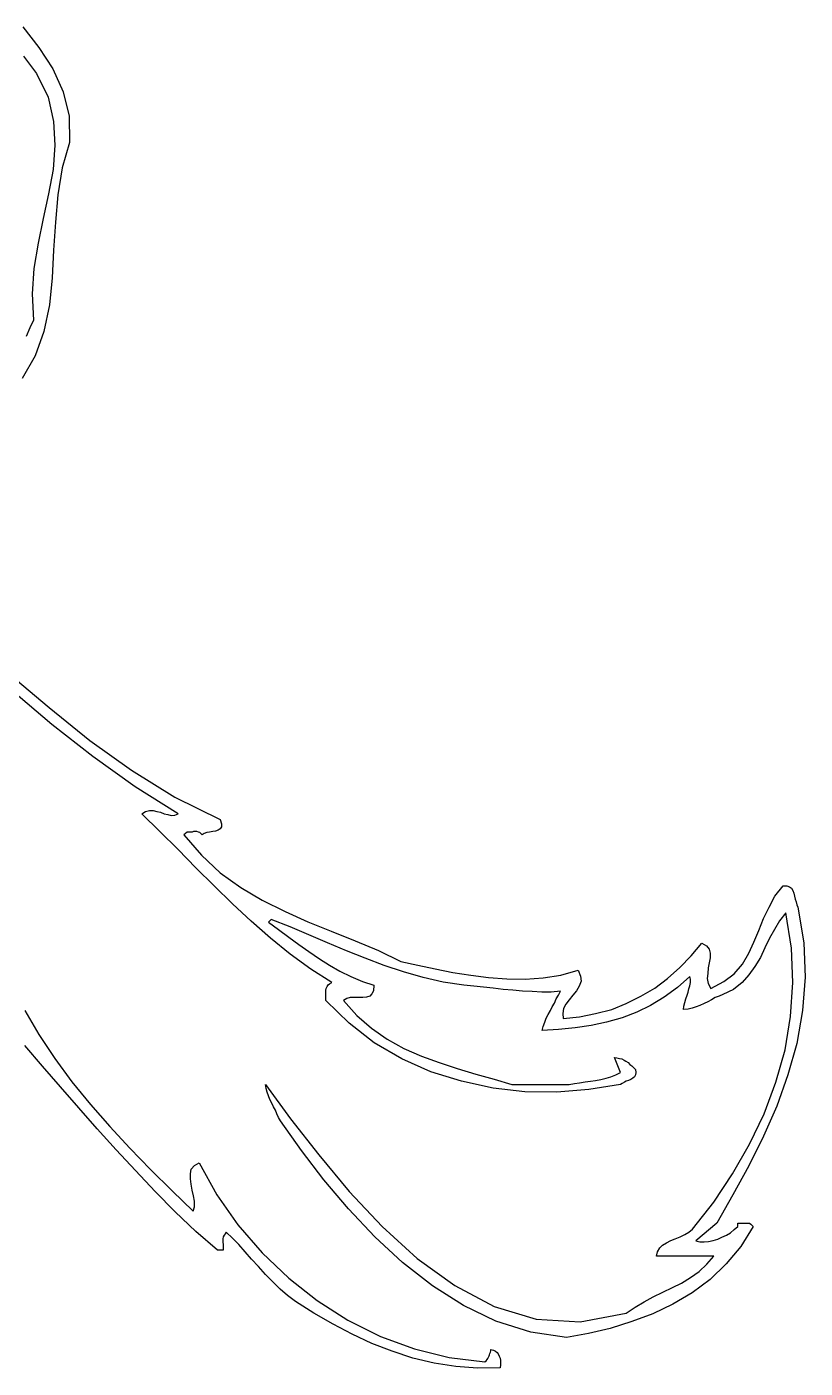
# Model space of a CAD drawing. Extents: x 0.04 to 9.09, y 0.04 to 7.21.
# Drawn here: x 7.393 to 9.094, y 0.472 to 3.404 of the extents above; entities that cross this region are included whole.
import ezdxf

# ---------------------------------------------------------------- set-up
doc = ezdxf.new("R2010")
doc.units = 0
doc.layers.add('1', color=7, linetype='Continuous')

msp = doc.modelspace()

# ---------------------------------------------------------------- linework, layer by layer
for points in [[(7.384, 3.404), (7.419, 3.359), (7.449, 3.312), (7.472, 3.262), (7.485, 3.209), (7.486, 3.151), (7.47, 3.096), (7.46, 3.037), (7.455, 2.977), (7.451, 2.916), (7.448, 2.855), (7.442, 2.796), (7.43, 2.738), (7.411, 2.685), (7.382, 2.635)], [(7.354, 1.99), (7.441, 1.916), (7.53, 1.844), (7.621, 1.779), (7.716, 1.72), (7.815, 1.671), (7.818, 1.662), (7.818, 1.655), (7.815, 1.651), (7.811, 1.648), (7.805, 1.646), (7.799, 1.645), (7.792, 1.644), (7.786, 1.643), (7.78, 1.641), (7.776, 1.638), (7.773, 1.641), (7.771, 1.643), (7.768, 1.644), (7.764, 1.645), (7.761, 1.645), (7.757, 1.645), (7.754, 1.644), (7.75, 1.644), (7.746, 1.644), (7.743, 1.644), (7.736, 1.638), (7.774, 1.593), (7.815, 1.555), (7.86, 1.523), (7.907, 1.495), (7.957, 1.47), (8.007, 1.448), (8.058, 1.427), (8.11, 1.406), (8.161, 1.385), (8.21, 1.361), (8.247, 1.353), (8.285, 1.345), (8.324, 1.337), (8.363, 1.331), (8.402, 1.326), (8.442, 1.323), (8.482, 1.322), (8.521, 1.325), (8.56, 1.331), (8.598, 1.342), (8.603, 1.329), (8.604, 1.318), (8.6, 1.307), (8.594, 1.297), (8.586, 1.287), (8.578, 1.277), (8.571, 1.268), (8.566, 1.258), (8.564, 1.247), (8.565, 1.236), (8.601, 1.24), (8.636, 1.247), (8.671, 1.256), (8.703, 1.269), (8.735, 1.285), (8.765, 1.303), (8.793, 1.324), (8.82, 1.348), (8.845, 1.373), (8.868, 1.401), (8.878, 1.395), (8.884, 1.388), (8.886, 1.379), (8.886, 1.369), (8.884, 1.358), (8.882, 1.347), (8.881, 1.335), (8.88, 1.324), (8.882, 1.313), (8.888, 1.302), (8.916, 1.317), (8.939, 1.334), (8.957, 1.355), (8.971, 1.379), (8.982, 1.403), (8.993, 1.429), (9.003, 1.455), (9.015, 1.48), (9.028, 1.504), (9.046, 1.526), (9.054, 1.526), (9.06, 1.524), (9.064, 1.521), (9.067, 1.516), (9.069, 1.51), (9.071, 1.504), (9.072, 1.497), (9.074, 1.491), (9.076, 1.485), (9.078, 1.48), (9.091, 1.402), (9.094, 1.327), (9.088, 1.254), (9.076, 1.182), (9.056, 1.113), (9.032, 1.045), (9.003, 0.979), (8.971, 0.914), (8.936, 0.851), (8.901, 0.789), (8.855, 0.75), (8.864, 0.748), (8.873, 0.748), (8.883, 0.749), (8.893, 0.751), (8.903, 0.754), (8.912, 0.758), (8.922, 0.763), (8.931, 0.768), (8.939, 0.775), (8.947, 0.782), (8.947, 0.789), (8.95, 0.789), (8.954, 0.789), (8.958, 0.789), (8.961, 0.789), (8.965, 0.789), (8.968, 0.789), (8.972, 0.789), (8.975, 0.787), (8.977, 0.785), (8.98, 0.782), (8.953, 0.738), (8.921, 0.7), (8.886, 0.666), (8.847, 0.637), (8.805, 0.612), (8.761, 0.591), (8.715, 0.574), (8.668, 0.559), (8.62, 0.548), (8.572, 0.539), (8.494, 0.551), (8.418, 0.575), (8.347, 0.609), (8.279, 0.652), (8.214, 0.703), (8.153, 0.759), (8.096, 0.82), (8.042, 0.884), (7.993, 0.948), (7.947, 1.013), (7.943, 1.02), (7.939, 1.028), (7.936, 1.036), (7.932, 1.043), (7.928, 1.051), (7.924, 1.059), (7.921, 1.067), (7.918, 1.075), (7.916, 1.083), (7.914, 1.092), (7.969, 1.017), (8.031, 0.938), (8.097, 0.858), (8.169, 0.782), (8.246, 0.712), (8.328, 0.653), (8.414, 0.607), (8.506, 0.579), (8.602, 0.573), (8.703, 0.592), (8.722, 0.605), (8.742, 0.617), (8.762, 0.628), (8.783, 0.638), (8.804, 0.648), (8.824, 0.658), (8.843, 0.67), (8.862, 0.683), (8.879, 0.699), (8.894, 0.717), (8.884, 0.717), (8.872, 0.717), (8.861, 0.717), (8.848, 0.717), (8.835, 0.717), (8.821, 0.717), (8.808, 0.717), (8.795, 0.717), (8.782, 0.717), (8.769, 0.717), (8.771, 0.726), (8.776, 0.735), (8.782, 0.741), (8.791, 0.746), (8.8, 0.751), (8.81, 0.755), (8.821, 0.759), (8.831, 0.764), (8.84, 0.769), (8.848, 0.776), (8.894, 0.835), (8.935, 0.897), (8.972, 0.962), (9.004, 1.028), (9.03, 1.097), (9.05, 1.168), (9.062, 1.241), (9.067, 1.315), (9.064, 1.39), (9.052, 1.467), (9.038, 1.45), (9.027, 1.431), (9.016, 1.412), (9.006, 1.391), (8.996, 1.37), (8.984, 1.35), (8.971, 1.332), (8.956, 1.315), (8.937, 1.3), (8.914, 1.289), (8.906, 1.285), (8.897, 1.282), (8.889, 1.277), (8.881, 1.273), (8.873, 1.269), (8.864, 1.265), (8.856, 1.262), (8.847, 1.259), (8.838, 1.257), (8.828, 1.256), (8.829, 1.263), (8.831, 1.271), (8.833, 1.279), (8.836, 1.287), (8.838, 1.294), (8.84, 1.301), (8.842, 1.308), (8.843, 1.315), (8.843, 1.322), (8.842, 1.328), (8.815, 1.304), (8.786, 1.283), (8.756, 1.265), (8.726, 1.25), (8.694, 1.238), (8.66, 1.228), (8.626, 1.221), (8.591, 1.216), (8.555, 1.212), (8.519, 1.21), (8.521, 1.219), (8.525, 1.228), (8.528, 1.237), (8.532, 1.245), (8.537, 1.254), (8.541, 1.262), (8.546, 1.27), (8.55, 1.279), (8.555, 1.287), (8.559, 1.296), (8.539, 1.294), (8.518, 1.294), (8.497, 1.295), (8.476, 1.296), (8.455, 1.298), (8.434, 1.3), (8.412, 1.303), (8.391, 1.305), (8.37, 1.307), (8.348, 1.309), (8.303, 1.316), (8.259, 1.326), (8.216, 1.338), (8.174, 1.352), (8.132, 1.368), (8.091, 1.384), (8.05, 1.402), (8.009, 1.419), (7.968, 1.437), (7.927, 1.453), (7.921, 1.447), (7.943, 1.431), (7.965, 1.414), (7.987, 1.398), (8.009, 1.383), (8.032, 1.367), (8.054, 1.353), (8.077, 1.34), (8.101, 1.328), (8.126, 1.317), (8.151, 1.309), (8.15, 1.297), (8.147, 1.29), (8.142, 1.285), (8.135, 1.283), (8.127, 1.282), (8.118, 1.282), (8.108, 1.282), (8.099, 1.282), (8.092, 1.28), (8.085, 1.276), (8.114, 1.243), (8.146, 1.215), (8.18, 1.191), (8.217, 1.171), (8.255, 1.154), (8.294, 1.14), (8.333, 1.127), (8.374, 1.115), (8.414, 1.104), (8.453, 1.092), (8.464, 1.092), (8.475, 1.092), (8.487, 1.092), (8.5, 1.092), (8.513, 1.092), (8.526, 1.092), (8.539, 1.092), (8.553, 1.092), (8.566, 1.092), (8.578, 1.092), (8.59, 1.094), (8.601, 1.096), (8.613, 1.098), (8.625, 1.099), (8.636, 1.101), (8.647, 1.103), (8.659, 1.106), (8.669, 1.109), (8.68, 1.113), (8.69, 1.118), (8.677, 1.151), (8.682, 1.15), (8.688, 1.149), (8.693, 1.148), (8.698, 1.145), (8.702, 1.143), (8.707, 1.14), (8.711, 1.136), (8.715, 1.133), (8.719, 1.129), (8.723, 1.125), (8.724, 1.118), (8.723, 1.113), (8.721, 1.109), (8.717, 1.106), (8.713, 1.103), (8.708, 1.101), (8.703, 1.099), (8.699, 1.097), (8.694, 1.094), (8.69, 1.092), (8.621, 1.081), (8.551, 1.075), (8.481, 1.076), (8.412, 1.084), (8.343, 1.099), (8.276, 1.12), (8.212, 1.148), (8.152, 1.183), (8.097, 1.226), (8.046, 1.276), (8.046, 1.28), (8.046, 1.285), (8.046, 1.289), (8.046, 1.294), (8.046, 1.298), (8.047, 1.302), (8.049, 1.306), (8.051, 1.31), (8.054, 1.312), (8.059, 1.315), (8.013, 1.344), (7.968, 1.377), (7.925, 1.412), (7.883, 1.449), (7.842, 1.487), (7.802, 1.526), (7.762, 1.566), (7.723, 1.606), (7.683, 1.645), (7.644, 1.684), (7.652, 1.689), (7.661, 1.691), (7.669, 1.691), (7.677, 1.689), (7.685, 1.687), (7.693, 1.684), (7.701, 1.682), (7.708, 1.68), (7.716, 1.681), (7.723, 1.684), (7.629, 1.743), (7.537, 1.809), (7.447, 1.879), (7.359, 1.954)], [(7.388, 1.254), (7.419, 1.201), (7.454, 1.149), (7.491, 1.098), (7.532, 1.048), (7.574, 1), (7.618, 0.953), (7.663, 0.906), (7.71, 0.86), (7.756, 0.815), (7.759, 0.825), (7.759, 0.837), (7.757, 0.849), (7.754, 0.861), (7.752, 0.874), (7.75, 0.886), (7.75, 0.897), (7.752, 0.907), (7.759, 0.915), (7.769, 0.921), (7.808, 0.851), (7.854, 0.785), (7.907, 0.724), (7.965, 0.669), (8.027, 0.62), (8.094, 0.577), (8.166, 0.541), (8.24, 0.514), (8.316, 0.495), (8.394, 0.486), (8.397, 0.488), (8.399, 0.491), (8.4, 0.493), (8.402, 0.496), (8.403, 0.499), (8.404, 0.501), (8.405, 0.504), (8.406, 0.507), (8.407, 0.51), (8.407, 0.513), (8.413, 0.511), (8.417, 0.509), (8.421, 0.506), (8.423, 0.503), (8.425, 0.498), (8.427, 0.494), (8.428, 0.489), (8.428, 0.483), (8.428, 0.479), (8.427, 0.473), (8.378, 0.472), (8.33, 0.476), (8.283, 0.483), (8.236, 0.494), (8.191, 0.509), (8.147, 0.526), (8.104, 0.546), (8.062, 0.568), (8.02, 0.592), (7.98, 0.618), (7.962, 0.631), (7.946, 0.645), (7.93, 0.661), (7.914, 0.677), (7.899, 0.694), (7.884, 0.71), (7.87, 0.726), (7.856, 0.742), (7.842, 0.756), (7.828, 0.769), (7.826, 0.766), (7.824, 0.763), (7.822, 0.759), (7.821, 0.755), (7.821, 0.751), (7.821, 0.747), (7.822, 0.743), (7.822, 0.738), (7.822, 0.734), (7.822, 0.73), (7.809, 0.73), (7.762, 0.771), (7.717, 0.814), (7.673, 0.858), (7.63, 0.904), (7.588, 0.949), (7.546, 0.995), (7.506, 1.041), (7.466, 1.087), (7.427, 1.132), (7.388, 1.177)]]:
    msp.add_lwpolyline(points)
at = {"layer": '1'}
msp.add_lwpolyline([(7.385, 3.34), (7.414, 3.302), (7.439, 3.25), (7.451, 3.197), (7.454, 3.145), (7.45, 3.092), (7.44, 3.039), (7.428, 2.985), (7.417, 2.931), (7.408, 2.876), (7.404, 2.82), (7.407, 2.763), (7.399, 2.746), (7.391, 2.727)], dxfattribs=at)

doc.saveas('drawing.dxf')
